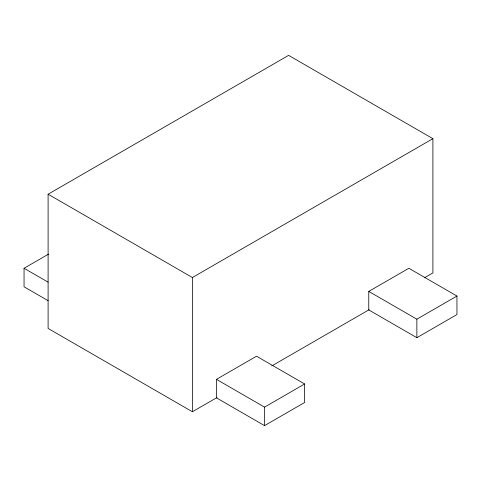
<?xml version="1.0" encoding="UTF-8"?>
<svg xmlns="http://www.w3.org/2000/svg" width="481" height="481" viewBox="0 0 481 481"><rect width="100%" height="100%" fill="white"/><g stroke="black" fill="none" stroke-linecap="round" stroke-linejoin="round"><path stroke-width="0.72" d="M217.099 397.492L192.4 411.754L48.1 328.439L48.1 194.216L288.6 55.363L432.9 138.672L432.9 272.901L424.452 277.777M48.1 300.667L24.05 286.784L24.05 268.272L48.617 254.088M48.1 194.216L192.4 277.525L432.9 138.672M216.45 379.353L256.535 356.211L304.635 383.982L304.635 402.495L264.55 425.637L216.45 397.865L216.45 379.353L264.55 407.124L304.635 383.982M368.765 291.414L408.85 268.272L456.95 296.043L456.95 314.556L416.865 337.698L368.765 309.926L368.765 291.414L416.865 319.186L456.95 296.043M271.699 365.969L369.198 309.674M24.05 268.272L48.1 282.155M416.865 319.186L416.865 337.698M264.55 407.124L264.55 425.637M192.4 277.525L192.4 411.754"/></g></svg>
